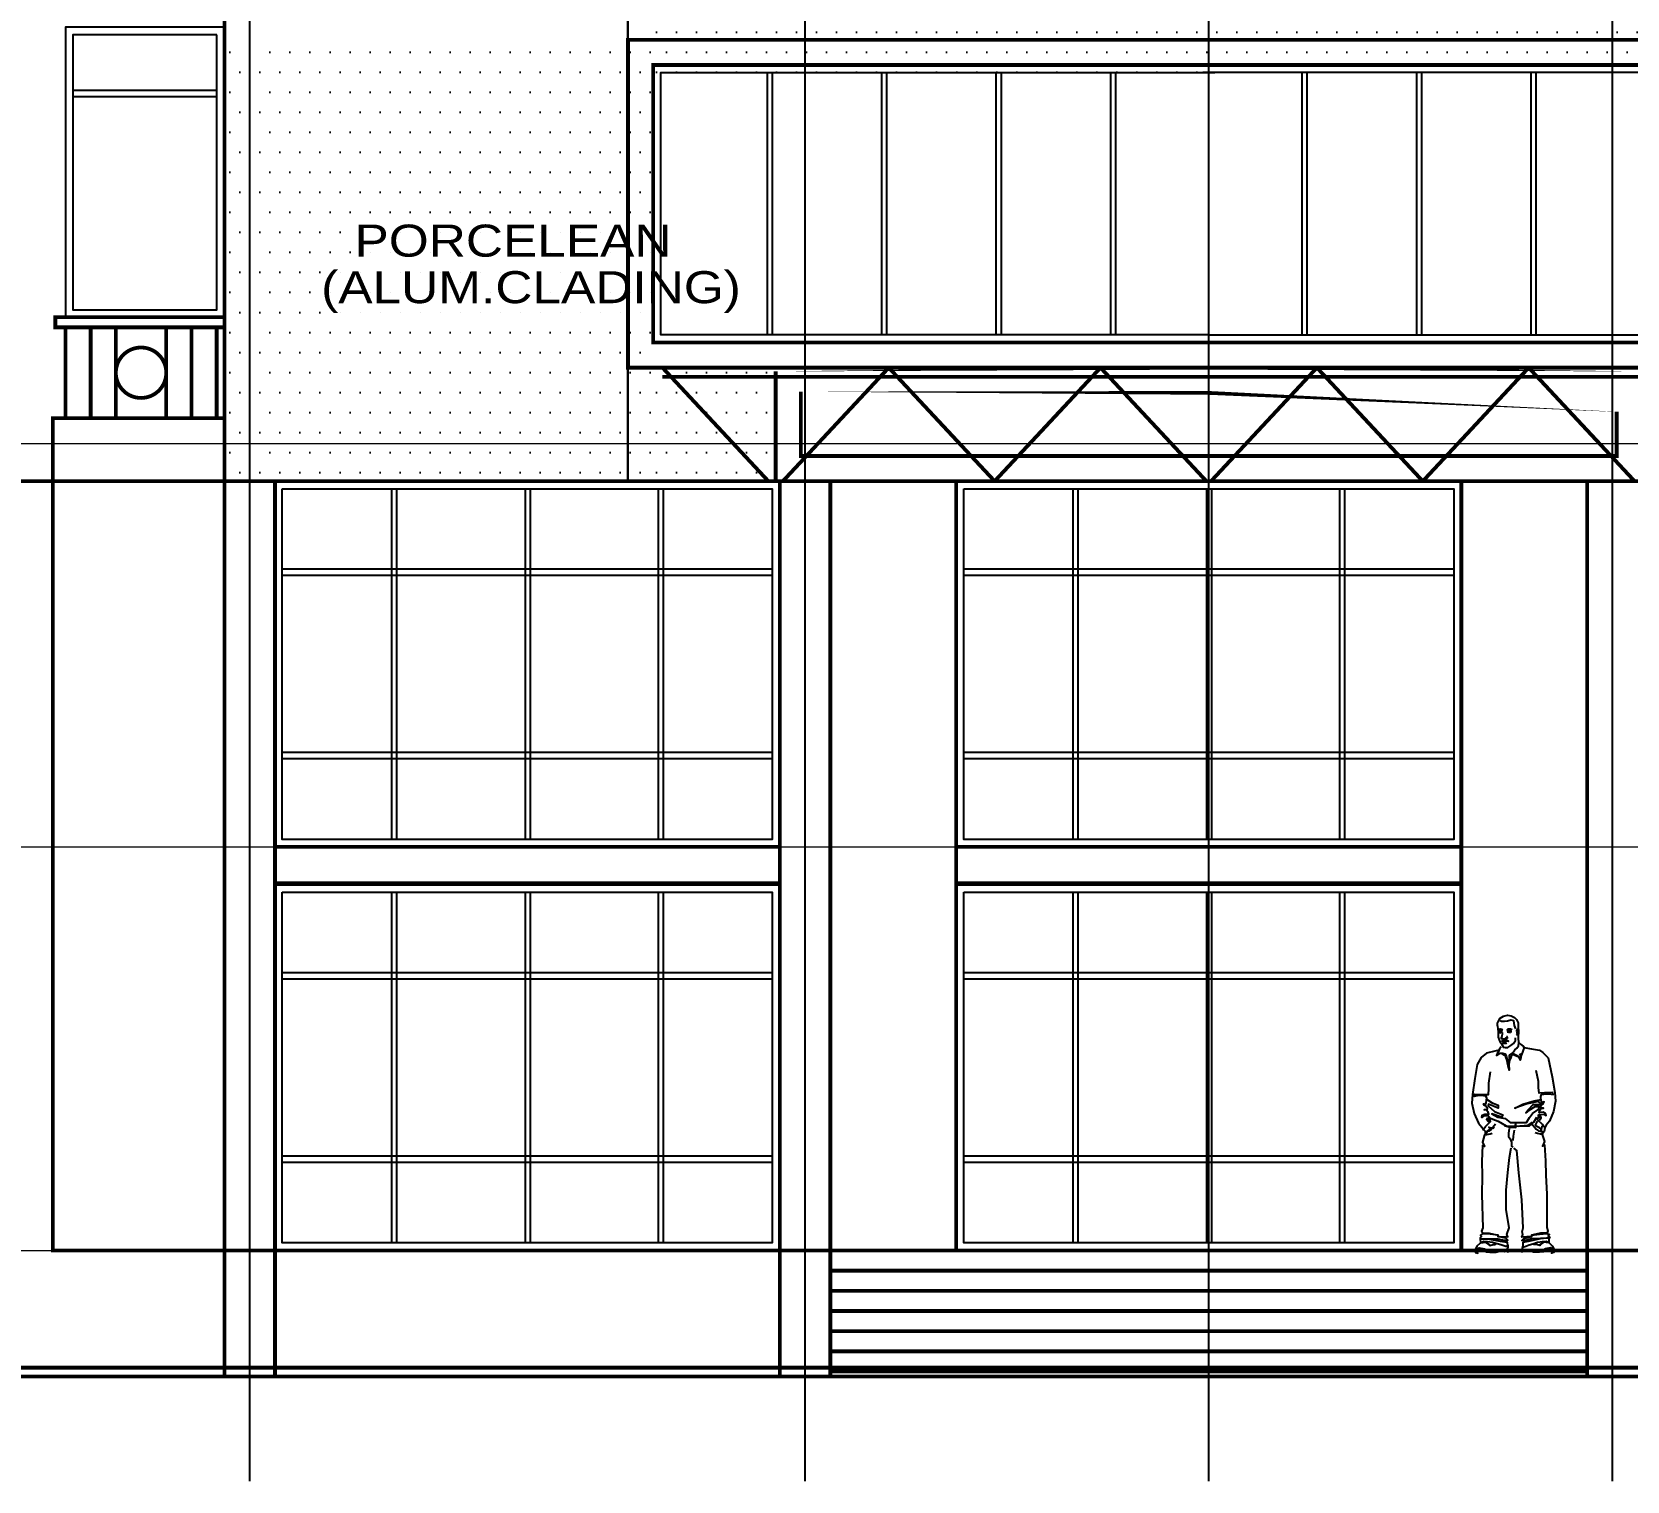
# Model space of a CAD drawing. Extents: x 250879 to 348495, y -51522 to -9360.
# Drawn here: x 288072 to 289338, y -29840 to -28691 of the extents above; entities that cross this region are included whole.
import ezdxf

# ---------------------------------------------------------------- set-up
doc = ezdxf.new("R2010")
doc.units = 0
doc.layers.get('0').update_dxf_attribs({"linetype": 'CONTINUOUS'})
doc.layers.add('A-text function', color=30, linetype='CONTINUOUS', lineweight=20)
doc.layers.add('VIS', color=8, linetype='CONTINUOUS', lineweight=18)
for name, color, linetype in [('AXIS', 1, 'CONTINUOUS'), ('COLUMN', 5, 'CONTINUOUS'), ('CURTAIN', 150, 'CONTINUOUS'), ('WALL', 7, 'CONTINUOUS')]:
    doc.layers.add(name, color=color, linetype=linetype)
doc.styles.add('ARIAL', font='BOD_CR.TTF', dxfattribs={"width": 1.199999999999999})

# ---------------------------------------------------------------- blocks, each defined once
blk = doc.blocks.new('HUM')
for points in [[(86188.95371651021, -23857.34926731135), (86188.952101052, -23855.12787197664), (86188.16563833658, -23853.4183282222), (86186.87034083219, -23851.16587639774), (86184.07386535496, -23849.70567108636), (86181.04609634388, -23848.8691796522), (86177.97667905987, -23849.29400793504), (86175.54114620395, -23850.55288743684), (86173.84682838536, -23852.32301143156), (86172.61094374467, -23854.78102803214), (86172.41977183653, -23857.65794169753), (86172.13048821656, -23861.95352299024)], [(86172.13048821656, -23861.95352299024), (86172.62400309798, -23866.29432253363), (86172.27477942157, -23871.25797295672)], [(86174.0020746382, -23860.94330131915), (86173.53645084801, -23860.28762688553), (86173.00861977004, -23859.9628587083), (86172.52275148728, -23859.92121320074), (86172.3597516209, -23860.19756169049), (86172.46420665238, -23860.91815881033), (86172.41563294224, -23861.62382095887), (86172.45310515932, -23862.27147500928), (86172.69383821983, -23863.04016149303)], [(86173.71606350804, -23861.06192582398), (86173.1676831159, -23860.58280521125), (86172.74064494473, -23860.31258487697), (86172.58186654805, -23860.46101907965), (86172.60978278988, -23861.08959179788), (86172.61250988265, -23862.07693634939)], [(86172.81161712787, -23861.11821762121), (86172.82294792628, -23862.11913825815), (86172.69383821983, -23863.04016149303), (86172.86691550593, -23864.20839950702), (86173.49417201919, -23864.44047332503), (86173.71602578528, -23864.13074064882)], [(86172.9092609285, -23861.41949007566), (86173.33631929963, -23861.68970114219), (86173.47987922272, -23862.00179740978)], [(86173.229616008, -23861.81424322427), (86173.10351251786, -23862.52723137501), (86173.0156894974, -23862.85730218666), (86173.13701184573, -23863.06620180936), (86173.20541446774, -23863.32458633393), (86173.43597298955, -23863.33219530303), (86173.48973700988, -23863.25712754375)], [(86173.72732493383, -23861.49770953785), (86173.55165934801, -23862.15784058155), (86173.4399098376, -23862.43589038701), (86173.5860231696, -23862.67121889128), (86173.60150639273, -23862.97907839422), (86173.49395880723, -23863.12920333372)], [(86186.7832612627, -23852.97004905939), (86185.85232495278, -23853.43176114553), (86183.23965656736, -23853.62693702761), (86180.92931221733, -23853.19894520241), (86178.34447376487, -23852.55084937477), (86176.21504424438, -23853.04336336491), (86175.86171859191, -23855.21252820878), (86175.65836563623, -23857.10524246939), (86174.5217570187, -23859.52994724654)], [(86188.95371651021, -23857.34926731135), (86188.75066032713, -23859.99855074103), (86188.28977915332, -23862.06997958676), (86188.29848032643, -23863.91046257583), (86188.36728661269, -23866.24111346725), (86186.70228122298, -23870.33358125633), (86185.8403440047, -23871.59259560127), (86185.00252265418, -23872.7622616511), (86184.46707017736, -23874.04342557026), (86182.85402454528, -23874.35399666071), (86180.66837432267, -23874.35463412518), (86178.23958876019, -23872.89200625388), (86176.25705251317, -23871.15304944278), (86174.58241628825, -23868.91493052231), (86174.58400333305, -23866.65937179428)], [(86177.21748369983, -23860.45896999245), (86178.6952695225, -23859.85907783094), (86180.81463553049, -23859.93447514162), (86181.57189457594, -23860.60579933297)], [(86178.02812223269, -23862.08782849159), (86178.49845200112, -23862.42983918607), (86179.46889598157, -23862.52562564847)], [(86178.03044796361, -23861.38215430225), (86178.93219840103, -23861.0197728484), (86179.75554165465, -23860.94846491602), (86180.38610604085, -23861.00783169028), (86180.87234601557, -23861.19746478095), (86181.10035709575, -23861.42147595207)], [(86181.1059226297, -23862.09911309658), (86180.78257168141, -23862.06950119218), (86180.49204680372, -23862.10415494958), (86180.21821048627, -23862.2032173335), (86179.66934521862, -23862.25613190787), (86179.21676815637, -23862.22757093098), (86178.7315883566, -23862.16702051776), (86178.50423973601, -23862.02366777621), (86178.30772963613, -23861.70258455792), (86178.2905109883, -23861.57363459212), (86178.16208004848, -23861.67150274038), (86178.38717594683, -23861.54057303526), (86179.2576525411, -23861.32833915368), (86179.95493271753, -23861.18309517411), (86179.59651640398, -23861.25633959515), (86180.11425735909, -23861.34890063846), (86180.35765278562, -23861.4759825549), (86180.55281700422, -23861.63573866076), (86180.74813455711, -23861.81162211093), (86180.8940490601, -23861.87495896035), (86181.07228059394, -23861.9380408111), (86181.1059226297, -23862.09911309658)], [(86179.605810138, -23860.09089637342), (86178.68759474282, -23859.9153161255)], [(86178.9596059401, -23861.40679062398), (86178.88783088297, -23861.5203324786), (86178.93802893574, -23861.72967544995), (86179.14948408476, -23861.90542635983), (86179.42438049165, -23861.93543622855), (86179.77951838335, -23861.900251795), (86179.90757265578, -23861.7539800775), (86179.92134594839, -23861.4634374039), (86179.8390959511, -23861.28662531288)], [(86180.37748456669, -23860.28599454208), (86180.1187130535, -23860.03175169887)], [(86180.63445135854, -23860.32050180499), (86180.5400732183, -23859.99166228927)], [(86181.05823970822, -23860.57338933994), (86180.89038739243, -23860.22683892121), (86180.68646386634, -23859.95384219247)], [(86181.07633022178, -23860.65940472423), (86181.02283573058, -23860.84295482184)], [(86185.51337954028, -23866.21520011928), (86185.31248711747, -23864.97403509844), (86185.05703773213, -23863.75791016222), (86184.8552793495, -23862.54355715452)], [(86188.11508616424, -23859.8653967773), (86186.53523552747, -23859.72410728069), (86185.58236468438, -23859.85884191129), (86184.88063355304, -23860.45054907269)], [(86185.25108392902, -23862.12076598701), (86185.55964138474, -23862.10020232944), (86185.83542915693, -23862.1400507424), (86186.0938082126, -23862.2408281081), (86186.61512806544, -23862.30415800607), (86187.04669543754, -23862.28764402846), (86187.37720124943, -23862.18219912759), (86187.60747518433, -23862.04218860609), (86187.68321959866, -23861.90840727783), (86187.73378084696, -23861.74683496889), (86187.93596736519, -23861.79732696861), (86187.83486436018, -23861.75694173004), (86187.02898734807, -23861.43053101083), (86186.36854187078, -23861.27579347091), (86186.70805775616, -23861.35398552184), (86186.21293849451, -23861.42989568567), (86185.97820596647, -23861.54514599226), (86185.78862287193, -23861.69264304287), (86185.59851326303, -23861.85549113712), (86185.458095285, -23861.91235056291), (86185.28691464612, -23861.96820468382), (86185.25108392902, -23862.12076598701)], [(86188.19612509258, -23861.51072382224), (86187.34612918731, -23861.14442766617), (86186.56391595938, -23861.05710932449), (86185.96216201464, -23861.09875352164), (86185.49474405314, -23861.26782814723), (86185.27237173026, -23861.47572668912)], [(86185.32878246684, -23860.51029190754), (86185.37316400277, -23860.67792825785)], [(86185.3471189565, -23860.43270388715), (86185.50710674148, -23860.12224082139), (86185.69814927102, -23859.87928321835)], [(86185.73707226603, -23860.21292101565), (86185.83003927258, -23859.9168662539)], [(86185.97085261106, -23860.18740595433), (86186.21120718286, -23859.96268597579)], [(86186.92641262147, -23861.40649850337), (86187.06845628736, -23861.64403150675), (86187.01572382286, -23861.84216014013), (86186.81025291976, -23862.0045012755), (86186.54781909169, -23862.02658712051), (86186.21052652513, -23861.984708906), (86186.0920588058, -23861.84242381338), (86186.08580079541, -23861.56547645648), (86186.13372782724, -23861.46878698788)], [(86187.77119553421, -23862.28265506167), (86187.31533013366, -23862.59718207299), (86186.38912136725, -23862.66548154642)], [(86186.67495337992, -23860.02784118524), (86187.51149172965, -23859.88926731085)], [(86167.99442649086, -23874.54975416955), (86161.93075778808, -23875.4266040202), (86155.61427392808, -23876.53027074672), (86152.87175278585, -23878.30618709509), (86148.78806957255, -23882.65420403956), (86145.57911151282, -23897.62500513158), (86143.46211432718, -23910.18308580011), (86142.86248430495, -23916.88106910302), (86144.58558620188, -23925.14569824167), (86147.78708996388, -23932.76847070052), (86150.2598837225, -23936.02568224729), (86151.34416220077, -23938.24704369714), (86153.17815428639, -23935.46099990987), (86157.22330552878, -23931.83199167312), (86156.1775366778, -23928.8916203183), (86155.15341051256, -23930.03854131645), (86155.30347235233, -23931.72910702729), (86154.18063896155, -23930.22676424485), (86154.48485282209, -23929.04126285181), (86156.68318933563, -23928.43798776454), (86155.30754078778, -23927.16246185761), (86151.68217936678, -23927.44889675274), (86150.43090388067, -23928.34329057174), (86150.76080651903, -23926.67843516398), (86152.73199371182, -23925.82263289774), (86155.85170307291, -23925.98981939924), (86155.46167106299, -23924.28638239895), (86153.871739927, -23922.51865350305), (86152.43187063048, -23922.44149031818), (86154.84448973235, -23922.33041821952), (86154.89586609213, -23921.37173250527), (86153.78587709034, -23919.62971271538), (86152.61168908559, -23919.08606800194), (86151.96881957505, -23917.60944668046), (86153.38300069168, -23918.16595272254), (86154.1671560885, -23917.00617159282), (86154.61263349185, -23913.18426655149), (86153.96976398112, -23911.70764522927), (86150.1429643607, -23911.26220012799), (86148.22313118416, -23911.15931548271), (86144.82491848608, -23911.69828871412), (86145.39476895094, -23910.04630339818), (86151.63421001693, -23910.38067759861), (86155.95379556267, -23910.61216595559), (86156.43782787827, -23906.07124224685), (86156.44187456825, -23901.50458472223), (86158.11700711535, -23892.70099470674)], [(86171.94460432572, -23870.65902007095), (86171.46820459237, -23870.91364165232), (86170.79040866108, -23871.67518076882), (86168.58759673848, -23873.36749763896), (86167.82507880122, -23874.72135709219), (86168.33343072036, -23875.82136355419), (86169.01120676853, -23878.10599083246), (86170.19733473586, -23880.72908545606), (86170.70568665511, -23884.02910484207), (86171.46820459237, -23882.75986967188), (86171.97653662848, -23881.82909191824), (86173.33210860776, -23880.9829285187), (86175.53492053045, -23879.88292205669), (86176.46688247965, -23879.4598502857), (86176.12799445566, -23879.96754633974), (86175.02658849441, -23880.47523246465), (86173.41683061371, -23881.23678151011), (86171.97653662848, -23882.4214023262), (86171.29874069721, -23883.52140878839), (86170.95985267313, -23884.45218654202), (86170.62096464903, -23883.85987613388), (86170.28207662501, -23880.89831416443), (86171.21401869121, -23879.54446463997)], [(86176.46688247965, -23879.4598502857), (86177.99191835416, -23879.79830770242), (86177.22940041691, -23880.55985674788), (86178.16136236621, -23881.65986320988), (86178.58497239636, -23883.09832708843), (86179.26276832754, -23884.45218654203), (86179.94054437566, -23887.92143463621), (86179.60165635165, -23892.32146048422), (86180.19473027684, -23889.02144109822), (86180.10998838769, -23886.82142817421), (86179.34749033362, -23883.6060231423), (86179.26276832754, -23880.39061811056), (86177.65301044707, -23879.29061164856), (86176.21271646164, -23877.9367621241), (86175.02658849441, -23876.24444525414), (86173.67101651494, -23874.97520015482), (86172.32317907216, -23873.15102707458), (86171.94460432572, -23870.65902007095)], [(86185.94966328616, -23873.85312256306), (86187.22677607491, -23875.48290613764), (86188.15873802411, -23877.59830470737), (86188.83651407217, -23878.78292552365), (86189.59903200946, -23880.64447110197), (86188.58234805417, -23879.62907899424), (86187.31149808088, -23878.95215423183), (86185.53229618825, -23878.86753987774), (86184.60033423894, -23878.86753987774), (86182.73643022352, -23879.54446463997), (86181.88919028032, -23881.74447756397), (86180.87250632505, -23884.87526824162), (86180.44889629488, -23888.2599019819), (86180.02526638171, -23891.30607830526), (86180.95722833103, -23886.56758511176), (86181.296116355, -23884.62142517916), (86182.31280031029, -23881.74447756397), (86183.16004025361, -23880.05216069402), (86183.8378361848, -23880.39062803952), (86184.430890227, -23879.88293198565), (86185.27813017023, -23879.4598502857), (86185.95592610152, -23879.1213829402), (86186.80314616162, -23879.1213829402), (86187.48094209292, -23879.4598502857), (86188.32818203613, -23879.88293198565), (86189.09068009023, -23880.55985674788), (86189.42958799741, -23880.89832409338), (86189.59903200946, -23880.64447110197)], [(86185.40331593218, -23869.77145450698), (86185.35261740495, -23869.29110325242), (86185.22839070679, -23869.02107419215), (86185.02348420712, -23868.77497275733), (86184.7459621868, -23868.71262444953), (86184.34480800384, -23868.7658699832), (86184.0238595593, -23868.80846737028), (86183.62445884173, -23868.80858133833), (86183.22723199757, -23868.74228249186), (86182.81890800413, -23868.60914179712), (86182.51303740805, -23868.59904735399), (86182.15352041357, -23868.60047757806), (86181.64377614592, -23868.71662394339), (86181.15668205933, -23868.95318286867), (86180.57342780063, -23869.27964308749), (86180.27383224941, -23869.48250453158), (86180.27251737125, -23869.5223465075), (86181.23224011638, -23869.48754397969), (86181.59131881817, -23869.49939441425), (86182.02799138748, -23869.58028124396), (86182.31925819816, -23869.62978803882), (86182.8246189492, -23869.64646612238), (86183.26479815475, -23869.62109875191), (86183.61057035897, -23869.63251004096), (86184.04769881132, -23869.70012573353), (86184.56548947477, -23869.7438042797), (86185.03094861777, -23869.75916551698), (86185.37715911456, -23869.75729614738)], [(86185.68692802088, -23866.09217960874), (86185.91199899034, -23866.38424610179), (86186.00363949977, -23866.65517617791), (86186.01046832568, -23866.95678250968), (86185.9703348027, -23867.15638494449), (86185.79625695298, -23867.35156690417), (86185.57744399557, -23867.37783024279), (86185.68122832107, -23867.28079190022), (86185.68288412622, -23867.23061953113), (86185.60302097963, -23867.11077805527), (86185.21121516402, -23867.29877448403), (86184.82161739981, -23867.41986499334), (86184.06636192907, -23867.44516681635), (86183.54719787237, -23867.42803319163), (86182.76673093729, -23867.20135846523), (86182.2374453234, -23866.98296387082), (86181.80092327872, -23867.00204230207), (86181.93214537611, -23867.0900940661), (86182.31677541367, -23867.11953009277), (86182.53393256568, -23867.14343912378), (86181.94502692019, -23867.2077249929), (86181.19308337088, -23867.13267264937), (86181.08357440075, -23866.8946469869), (86181.06333097455, -23866.4921344746), (86181.18939955224, -23866.22838930622), (86181.35004361153, -23865.93230997011), (86181.72731207793, -23865.67685498382)], [(86184.93245269997, -23870.72657515624), (86184.81947939348, -23870.92229150536), (86184.39129180746, -23870.98793999727), (86183.9528481823, -23870.96017521186), (86183.59466395093, -23870.92176405027), (86183.35483389525, -23870.92714422257), (86182.98027482255, -23870.98126745683), (86182.48820268417, -23870.96502792871), (86181.85160196204, -23870.89082918598), (86181.41712115108, -23870.74353013201)], [(86187.68468928862, -23876.52229294769), (86190.98679694148, -23877.32256364622), (86197.67658807429, -23879.00694976603), (86201.92808232339, -23882.38535560837), (86205.07920980504, -23887.79463704201), (86206.90725392076, -23898.9215729424), (86208.76463104782, -23911.65651546713), (86209.22033328067, -23918.43696352268), (86207.29425669037, -23926.74814826174), (86203.88892699407, -23934.37772941767), (86201.31765288876, -23937.61309104908), (86200.17241776164, -23939.83304532655), (86198.38196287325, -23936.97718849149), (86194.37645309487, -23933.22012607902), (86195.4988953346, -23930.2728890562), (86196.50787226223, -23931.45458124133), (86196.31837698021, -23933.15920618994), (86197.48645054993, -23931.6665445264), (86197.20566965357, -23930.46200817995), (86194.99819791577, -23929.80324946663), (86196.41660889478, -23928.54540795203), (86200.07291249772, -23928.91604205639), (86201.31703899177, -23929.84769522906), (86201.02104729817, -23928.15828914415), (86199.04872512702, -23927.24949141817), (86195.89311858868, -23927.34848561674), (86196.32534552708, -23925.63623466218), (86197.97127807303, -23923.88591997448), (86199.42771533683, -23923.84023023484), (86196.99272203202, -23923.67394469517), (86196.96230114548, -23922.70422778917), (86198.12276931647, -23920.96913125594), (86199.32124152606, -23920.44619849245), (86200.00382847416, -23918.96876697817), (86198.56260165348, -23919.49931517053), (86197.79635673635, -23918.31000826502), (86197.43194047193, -23914.43873278974), (86198.11452742011, -23912.96130127508), (86201.99074719145, -23912.5970273372), (86203.93267107705, -23912.53610744813), (86207.35382546751, -23913.15679185124), (86206.81512471843, -23911.47501106358), (86200.50388904124, -23911.67300017047), (86196.13459985028, -23911.81006867961), (86195.74734514303, -23907.21150059131), (86195.84559930414, -23902.59769035807), (86194.35049925718, -23893.66583321122)], [(86197.53106825963, -23915.49178944721), (86193.0432720204, -23918.24998331055), (86188.2924196259, -23920.07491540141), (86188.2924196259, -23922.62982803137), (86195.96688338183, -23919.34494770018), (86196.33233158852, -23920.80489594033), (86191.21603098736, -23925.18472782309), (86184.63791185129, -23927.73962761482), (86185.73425647116, -23929.56455970586), (86193.40872022709, -23927.00965991377), (86188.65786783257, -23929.56455970586), (86182.8106708183, -23930.65952409549), (86178.79071483701, -23933.94440442631), (86171.11625108105, -23933.94440442631), (86165.99992477137, -23933.94440442631), (86163.44176161653, -23929.92955639444), (86161.24907237687, -23926.64467606342), (86157.59456460223, -23924.45476012205), (86156.13277177588, -23923.35979573241), (86155.76729786057, -23921.53486364137), (86159.42180563521, -23921.53486364137), (86164.17268373838, -23924.45476012205), (86166.36537297798, -23926.27969221272), (86164.538131945, -23923.72477958276), (86160.51817596376, -23919.7099315507), (86156.86366818898, -23919.7099315507), (86155.40184965401, -23919.7099315507), (86154.30550503428, -23918.97996384947), (86156.49821998237, -23917.15503175898), (86165.26902835818, -23918.97996384947), (86175.13620706237, -23922.62982803137), (86168.9235361328, -23919.34494770017), (86159.78725384187, -23916.79004790809), (86154.32618536647, -23915.64180429856)], [(86151.42387784086, -23938.00451595258), (86151.97219458154, -23941.01642607971), (86152.38343773103, -23941.70094552197), (86154.30255751142, -23940.33189546395), (86153.48007121243, -23936.90927590638), (86154.57670469383, -23938.82594598732), (86155.67333817521, -23938.14142654506), (86158.14075232043, -23936.90927590638), (86158.68906906112, -23936.08784587164), (86157.18121480609, -23932.93903632572)], [(86161.7464090808, -23934.88041541119), (86158.26338223183, -23939.07872508686), (86156.34171773121, -23940.39819072173), (86154.17982528484, -23940.99794782838), (86153.33910700743, -23940.99794782838), (86153.33910700743, -23943.15707341253), (86154.78035538286, -23943.15707341253), (86157.30254998156, -23942.67726772711), (86158.9840064196, -23942.07751062046)], [(86195.96688338183, -23929.92955639444), (86188.2924196259, -23932.84944003668), (86182.07974869643, -23936.49930421822), (86172.57804390752, -23936.8642880691), (86163.44176161653, -23936.49930421822), (86160.15272775707, -23933.57942057579), (86157.59456460223, -23929.56455970585)], [(86171.07340521393, -23936.47776205149), (86164.61753268291, -23935.99114511931), (86161.08507637915, -23933.55806045735)], [(86183.25430616082, -23936.35610285406), (86179.2346138192, -23937.57264518487), (86174.48405747906, -23937.81595365113), (86173.99682144128, -23936.84271978642), (86174.60586151779, -23935.99114511931), (86174.24044940178, -23934.77460278815)], [(86179.60002593523, -23938.6675382472), (86180.08726197308, -23942.43881450845), (86180.08726197308, -23945.1152076365), (86178.74737778134, -23946.94001616832), (86177.77290570553, -23949.49475009877), (86177.89470974424, -23952.53610096157), (86176.67662959108, -23953.50933482647)], [(86190.38497227088, -23935.1211324262), (86193.86799911986, -23939.31944210186), (86195.78966362054, -23940.63890773674), (86197.95155606684, -23941.23866484339), (86198.79227434436, -23941.23866484339), (86198.79227434436, -23943.39779042754), (86197.35102596883, -23943.39779042754), (86194.82883137019, -23942.91798474229), (86193.14737493219, -23942.31822763565)], [(86199.67251333651, -23939.83639885979), (86197.45609840918, -23942.04999750388), (86196.48641122563, -23940.38979852072), (86194.40851657832, -23938.86794380729), (86195.79378721378, -23937.62280021571), (86193.99295573836, -23938.17619987682), (86192.33064454298, -23938.45289970747), (86191.63802053122, -23937.06940055478)], [(86154.02016377152, -23942.07384684474), (86153.38964666131, -23943.43494297014), (86151.72386418747, -23949.09234376088), (86153.13289070732, -23952.5850471217), (86151.51054587182, -23951.7298212943), (86150.74219513012, -23964.21727962521), (86150.5315940392, -23975.78450373754), (86149.80939736009, -23990.68909192598), (86149.77001626907, -24017.12446458156), (86148.85404811888, -24019.66754860374), (86149.59202582008, -24021.31266911225), (86154.91459729488, -24021.53886792336), (86161.95657529493, -24023.12913908814), (86155.52552058983, -24022.37170544382), (86149.41020494657, -24021.78906856157), (86147.75624121635, -24022.68703131509), (86148.6692121463, -24024.01683174327), (86147.6604004682, -24024.942212189), (86147.47856171592, -24025.41861087835), (86155.03863660245, -24026.22403460269), (86163.20280713878, -24028.02337521576), (86168.74462743584, -24028.94875043572), (86168.93632942022, -24031.91323691232), (86167.66762785187, -24032.42900537285), (86163.72930868552, -24030.96407757099), (86160.850235078, -24030.11384245679), (86157.11996912572, -24028.87408028278), (86153.2564387308, -24028.20622780897), (86150.3104700519, -24027.97674641976), (86147.93135076968, -24028.99212430281), (86147.79430077801, -24025.59340764116), (86161.61318656555, -24026.23314025883), (86166.5818200116, -24027.37219455872), (86169.5495194513, -24027.49831594325), (86167.9510405816, -24025.76016169811), (86161.69978498388, -24024.19543604124), (86169.47426195108, -24024.89699845015), (86168.81893103998, -24022.82776369635), (86169.46984013425, -24020.62846035102), (86168.67627115858, -24017.43987237265), (86169.48561818922, -23995.29290970628), (86171.93814230946, -23973.86074513439), (86173.47095248675, -23956.10267244252), (86175.92345672379, -23954.26562153794)], [(86175.58033359352, -23939.884080578), (86176.43300163059, -23944.7502399728), (86176.67662959108, -23948.27820776796)], [(86199.21833677478, -23943.72863203286), (86199.21833677478, -23943.72863203286), (86200.71590498487, -23949.43286768819), (86199.20409655137, -23952.88232674181), (86200.85104877649, -23952.07550436377), (86201.24937862897, -23964.58023593865), (86201.11744630845, -23976.14862477828), (86201.39808457067, -23991.06806040023), (86200.65484419923, -24017.49301209481), (86201.49512431513, -24020.06209818179), (86200.70876721597, -24021.68465021119), (86195.3818321756, -24021.75317817061), (86188.29586165062, -24023.13427854684), (86194.74652097076, -24022.56756461472), (86200.87640486084, -24022.16622355469), (86202.5030599692, -24023.11275738235), (86201.55112121424, -24024.4149469631), (86202.53209535999, -24025.3697871051), (86202.69975089836, -24025.85136021832), (86195.11914553546, -24026.43261919408), (86186.90528495693, -24027.98947550879), (86181.33849847168, -24028.750382686), (86181.05911857242, -24031.70789457805), (86182.3119950271, -24032.26099616319), (86186.29195635562, -24030.91330215344), (86189.19493877224, -24030.14867304306), (86192.96027217711, -24029.01988667169), (86196.8418805521, -24028.46670454698), (86199.79335165785, -24028.32453747147), (86202.14136846893, -24029.40990278263), (86202.37897546799, -24026.01673309061), (86188.54720767753, -24026.24708503942), (86183.54703096361, -24027.23854651073), (86180.57689853616, -24027.27675555822), (86182.22613385072, -24025.58668521821), (86188.5209722925, -24024.20771026542), (86180.72913357824, -24024.67880619703), (86181.4454357733, -24022.62987910332), (86179.60221307926, -24017.337431199), (86182.0547173163, -24002.9472619976), (86182.0547173163, -23987.6385673441), (86180.8284651977, -23973.55457660293), (86179.29565502041, -23961.61379536885), (86178.0694029019, -23953.95945300666)], [(86148.3034885207, -24029.06267305722), (86147.52486299872, -24029.80920176038), (86145.2084985353, -24032.04286383303), (86143.93301579326, -24034.77049024756), (86144.12389381664, -24036.86764937034), (86146.03283311577, -24037.43959553982), (86145.07836346613, -24035.91439251564), (86145.46013939612, -24034.19854407808), (86146.98728288218, -24033.24529715233), (86151.18693741027, -24034.00789866433), (86151.75961124683, -24035.34244634617), (86152.52318298977, -24036.48634861425), (86155.57745007877, -24036.67699402782), (86160.34977844323, -24036.67699402782), (86164.16761727519, -24035.72374710226), (86167.03100634072, -24036.10504785816), (86169.13082366322, -24035.34244634617), (86169.15830214543, -24033.47245124702), (86168.93632942022, -24031.91323691232), (86169.51261947629, -24035.72374710226), (86169.70351738286, -24037.05829478373)], [(86148.32354834482, -24029.24164417842), (86152.14138717679, -24028.86034342233), (86155.00477624223, -24030.57619186007), (86155.38657205529, -24031.52943878564), (86158.05906321426, -24030.7668472026), (86159.7771046068, -24030.57619186007), (86160.54065646674, -24030.0042456906)], [(86202.16568326027, -24029.06267305722), (86202.94430878227, -24029.80920176039), (86205.26067324568, -24032.04286383303), (86206.53615598781, -24034.77049024756), (86206.34527796433, -24036.86764937035), (86204.43633866521, -24037.43959553982), (86205.39080831481, -24035.91439251564), (86205.00903238486, -24034.19854407808), (86203.48188889888, -24033.24529715234), (86199.28223437068, -24034.00789866434), (86198.70956053423, -24035.34244634617), (86197.94598879121, -24036.48634861426), (86194.89172170228, -24036.67699402782), (86190.11939333772, -24036.67699402782), (86186.30155450577, -24035.72374710226), (86183.43816544033, -24036.10504785817), (86181.33834811785, -24035.34244634617), (86180.76565439819, -24032.67334105391), (86180.57477637472, -24031.14814795869), (86180.95655230468, -24035.72374710226), (86180.76565439819, -24037.05829478373)], [(86202.14562343621, -24029.24164417842), (86198.32778460428, -24028.86034342234), (86195.46439553871, -24030.57619186008), (86195.08259972568, -24031.52943878564), (86192.41010856674, -24030.7668472026), (86190.69206717418, -24030.57619186008), (86189.92851531424, -24030.0042456906)]]:
    blk.add_lwpolyline(points)
for centre, radius in [((86179.29028222075, -23861.61047791635), 0.0823686074139366), ((86186.43111417728, -23861.74756400366), 0.0784462927751777)]:
    blk.add_circle(centre, radius)

msp = doc.modelspace()

# ---------------------------------------------------------------- hatches: boundary and pattern name
at = {"layer": 'WALL', "linetype": 'Continuous'}
h = msp.add_hatch(dxfattribs=at)
h.set_pattern_fill('DOTS', color=30, scale=10, style=0)
h.set_pattern_definition([(0, (0, 16917.98669737589), (7.9375, 15.875), [0, -15.875])])
h.paths.add_polyline_path([(289446.5108587936, -28637.00774320812), (289326.0339806413, -28637.00774320811), (289326.0339806412, -28697.0077432081), (289446.5108587936, -28697.0077432081)])
h.paths.add_polyline_path([(289326.0339806412, -28637.0077432081), (289005.8745190019, -28637.00774320807), (289005.8745190019, -28697.00774320809), (289326.0339806413, -28697.00774320809)])
h.paths.add_polyline_path([(289005.8745190019, -28637.00774320806), (288685.7150573627, -28637.00774320804), (288685.7150573627, -28697.0077432081), (289005.8745190019, -28697.0077432081)])
h.paths.add_polyline_path([(288685.7150573626, -28637.00774320802), (288565.2381792107, -28637.007743208), (288565.2381792107, -28697.00774320809), (288685.7150573627, -28697.0077432081)])
h.paths.add_polyline_path([(288685.7150573626, -28697.0077432081), (288565.2381792107, -28697.00774320811), (288565.2381792107, -28737.00774320559), (288685.7150573627, -28737.00774320559)])
h.paths.add_polyline_path([(289005.8745190019, -28697.0077432081), (288685.7150573627, -28697.00774320811), (288685.7150573627, -28737.00774320559), (289005.8745190019, -28737.0077432056)])
h.paths.add_polyline_path([(289326.0339806412, -28697.00774320809), (289005.8745190019, -28697.0077432081), (289005.874519002, -28737.00774320559), (289326.0339806413, -28737.0077432056)])
h.paths.add_polyline_path([(289446.5108587936, -28697.0077432081), (289326.0339806412, -28697.0077432081), (289326.0339806413, -28737.00774320559), (289446.5108587937, -28737.00774320559)])
h.paths.add_polyline_path([(289446.5108587936, -28957.0077432055), (289349.4029172709, -28957.00774320497), (289349.4029172707, -29017.00774320811), (289446.5108587936, -29017.00774320811)])
h.paths.add_polyline_path([(289446.5108587936, -29017.00774320811), (289349.4029172707, -29017.00774320812), (289349.4029172707, -29047.00774320837), (289446.5108587936, -29047.00774320836)])
h.paths.add_polyline_path([(288662.346120733, -28957.00774320495), (288565.2381792107, -28957.00774320548), (288565.2381792107, -29017.00774320812), (288662.3461207332, -29017.00774320812)])
h.paths.add_polyline_path([(288662.3461207332, -29017.00774320811), (288565.2381792107, -29017.00774320812), (288565.2381792107, -29047.00774320857), (288662.3461207332, -29047.00774320852)])
h = msp.add_hatch(dxfattribs=at)
h.set_pattern_fill('DOTS', color=30, scale=10, style=0)
h.set_pattern_definition([(180, (578011.7490380039, 16917.98669737589), (-7.9375, 15.875), [0, -15.875])])
h.paths.add_polyline_path([(288245.2381792101, -28697.00774320809), (288565.2381792103, -28697.00774320809), (288565.2381792102, -28937.00774320809), (288565.2381792102, -29017.00774320811), (288245.2381792102, -29017.00774320811)])
h.paths.add_polyline_path([(288225.2381792107, -28697.00774320809), (288245.2381792102, -28697.00774320809), (288245.2381792102, -29017.00774320811), (288225.2381792108, -29017.00774320812), (288225.2381792107, -28997.00774320729)])
h.paths.add_polyline_path([(288225.2381792107, -29017.00774320811), (288245.2381792102, -29017.00774320811), (288245.2381792102, -29047.00774320811), (288225.2381792109, -29047.00774320811)])
h.paths.add_polyline_path([(288245.2381792101, -29017.00774320811), (288565.2381792102, -29017.00774320811), (288565.2381792103, -29047.00774320836), (288265.0735929441, -29047.00774320836), (288245.2381792102, -29047.00774320823)])

# ---------------------------------------------------------------- linework, layer by layer
at = {"layer": 'AXIS'}
for p, q in [((288245.2381792102, -29839.8813607257), (288245.2381792102, -25754.22949686334)), ((288685.7150573627, -29839.8813607257), (288685.7150573627, -25754.22949686334)), ((289005.8745190019, -29839.8813607257), (289005.874519002, -25754.22949686334)), ((289326.0339806413, -29839.8813607257), (289326.0339806413, -25754.22949686334))]:
    msp.add_line(p, q, dxfattribs=at)
at = {"layer": 'CURTAIN', "linetype": 'Continuous'}
for p, q in [((288655.514727849, -28723.00774320559), (288655.514727849, -28931.0077432056)), ((288659.514727849, -28723.00774320559), (288659.514727849, -28931.0077432056)), ((288746.3204723427, -28723.00774320559), (288746.3204723427, -28931.0077432056)), ((288750.3204723427, -28723.00774320559), (288750.3204723427, -28931.0077432056)), ((288837.1262168364, -28723.00774320559), (288837.1262168364, -28931.0077432056)), ((288841.1262168364, -28723.00774320559), (288841.1262168364, -28931.0077432056)), ((288927.9319613301, -28723.00774320559), (288927.9319613301, -28931.0077432056)), ((288931.9319613301, -28723.00774320559), (288931.9319613301, -28931.0077432056)), ((289079.8170766738, -28723.00774320559), (289079.8170766738, -28931.0077432056)), ((289083.8170766738, -28723.00774320559), (289083.8170766738, -28931.0077432056)), ((289170.6228211675, -28723.00774320559), (289170.6228211675, -28931.0077432056)), ((289174.6228211675, -28723.00774320559), (289174.6228211675, -28931.0077432056)), ((289261.4285656611, -28723.00774320559), (289261.4285656611, -28931.0077432056)), ((289265.4285656611, -28723.00774320559), (289265.4285656611, -28931.0077432056)), ((288105.0102383561, -28736.85035088949), (288219.2381792108, -28736.85035088946)), ((288105.0102383561, -28741.85035088949), (288219.2381792108, -28741.85035088946)), ((288357.5991020207, -29053.00774320865), (288357.5991020207, -29331.00774320841)), ((288361.5991020207, -29053.00774320865), (288361.5991020207, -29331.00774320841)), ((288463.5754141656, -29053.00774320861), (288463.5754141657, -29331.00774320836)), ((288467.5754141656, -29053.00774320861), (288467.5754141657, -29331.00774320836)), ((288569.1895482859, -29053.00774320856), (288569.189548286, -29331.00774320831)), ((288573.1895482859, -29053.00774320856), (288573.189548286, -29331.00774320831)), ((288898.0792958695, -29053.00774320866), (288898.0792958695, -29331.00774320841)), ((288902.0792958695, -29053.00774320866), (288902.0792958695, -29331.00774320841)), ((289004.0556080143, -29053.00774320862), (289004.0556080145, -29331.00774320837)), ((289008.0556080143, -29053.00774320862), (289008.0556080145, -29331.00774320837)), ((289109.6697421346, -29053.00774320857), (289109.6697421347, -29331.00774320832)), ((289113.6697421346, -29053.00774320857), (289113.6697421347, -29331.00774320832)), ((288659.7150573625, -29116.84553963154), (288271.073592944, -29116.84553963171)), ((288659.7150573625, -29121.84553963154), (288271.073592944, -29121.84553963171)), ((289200.1952512112, -29116.84553963155), (288811.5537867927, -29116.84553963172)), ((289200.1952512112, -29121.84553963155), (288811.5537867927, -29121.84553963172)), ((288659.7150573626, -29262.16994678526), (288271.0735929441, -29262.16994678543)), ((289200.1952512113, -29262.16994678527), (288811.5537867928, -29262.16994678544)), ((288659.7150573626, -29267.16994678526), (288271.0735929441, -29267.16994678543)), ((289200.1952512113, -29267.16994678527), (288811.5537867928, -29267.16994678544)), ((288357.5991020208, -29373.00774320865), (288357.599102021, -29651.0077432084)), ((288361.5991020208, -29373.00774320865), (288361.599102021, -29651.0077432084)), ((288463.5754141657, -29373.00774320861), (288463.5754141659, -29651.00774320836)), ((288467.5754141657, -29373.00774320861), (288467.5754141659, -29651.00774320836)), ((288569.189548286, -29373.00774320856), (288569.1895482861, -29651.00774320831)), ((288573.189548286, -29373.00774320856), (288573.1895482861, -29651.00774320831)), ((288898.0792958696, -29373.00774320866), (288898.0792958697, -29651.00774320841)), ((288902.0792958696, -29373.00774320866), (288902.0792958697, -29651.00774320841)), ((289004.0556080145, -29373.00774320862), (289004.0556080146, -29651.00774320836)), ((289008.0556080145, -29373.00774320862), (289008.0556080146, -29651.00774320836)), ((289109.6697421348, -29373.00774320857), (289109.6697421349, -29651.00774320831)), ((289113.6697421348, -29373.00774320857), (289113.6697421349, -29651.00774320831)), ((288659.7150573627, -29436.84553963153), (288271.0735929442, -29436.84553963171)), ((288659.7150573627, -29441.84553963153), (288271.0735929442, -29441.84553963171)), ((289200.1952512114, -29436.84553963154), (288811.5537867929, -29436.84553963171)), ((289200.1952512114, -29441.84553963154), (288811.5537867929, -29441.84553963171)), ((288659.7150573627, -29582.16994678525), (288271.0735929442, -29582.16994678543)), ((289200.1952512115, -29582.16994678526), (288811.553786793, -29582.16994678543)), ((288659.7150573627, -29587.16994678525), (288271.0735929442, -29587.16994678543)), ((289200.1952512115, -29587.16994678526), (288811.553786793, -29587.16994678543))]:
    msp.add_line(p, q, dxfattribs=at)
for points in [[(288219.2381792108, -28693.00774320769), (288105.0102383561, -28693.00774320772), (288105.0102383562, -28911.00774320718), (288219.2381792108, -28911.00774320715)], [(288271.073592944, -29053.0077432087), (288659.7150573625, -29053.00774320852), (288659.7150573626, -29331.00774320828), (288271.0735929441, -29331.00774320845)], [(288811.5537867927, -29053.00774320871), (289200.1952512112, -29053.00774320853), (289200.1952512113, -29331.00774320828), (288811.5537867928, -29331.00774320846)], [(288271.0735929441, -29373.0077432087), (288659.7150573626, -29373.00774320852), (288659.7150573627, -29651.00774320827), (288271.0735929442, -29651.00774320844)], [(288811.5537867929, -29373.00774320871), (289200.1952512113, -29373.00774320853), (289200.1952512115, -29651.00774320828), (288811.553786793, -29651.00774320845)]]:
    msp.add_lwpolyline(points, close=True, dxfattribs=at)
for points in [[(289005.8745190019, -28931.0077432056), (288571.2381792101, -28931.0077432056), (288571.2381792101, -28723.00774320559), (289010.6191079159, -28723.00774320559)], [(289005.8745190019, -28931.0077432056), (289440.5108587937, -28931.0077432056), (289440.5108587937, -28723.00774320559), (289001.1299300879, -28723.00774320559)]]:
    msp.add_lwpolyline(points, dxfattribs=at)
at = {"layer": 'CURTAIN', "linetype": 'Continuous', "const_width": 3}
for points in [[(288665.7150573626, -29337.00774320826), (288265.0735929441, -29337.00774320844)], [(289206.1952512114, -29337.00774320827), (288805.5537867929, -29337.00774320845)], [(288665.7150573627, -29365.77675554484), (288265.0735929442, -29365.77675554502)], [(289206.1952512114, -29365.77675554484), (288805.5537867929, -29365.77675554503)]]:
    msp.add_lwpolyline(points, dxfattribs=at)
at = {"layer": 'VIS', "ltscale": 0.0001}
for p, q in [((287749.6576595086, -29017.00774320811), (290173.7688833188, -29017.00774320811)), ((287749.6576595086, -29337.00774320811), (290173.7688833188, -29337.00774320811)), ((287749.6576595086, -29657.00774320811), (290173.7688833188, -29657.00774320811))]:
    msp.add_line(p, q, dxfattribs=at)
at = {"layer": 'WALL', "color": 30, "linetype": 'Continuous'}
msp.add_line((288545.2381792103, -25997.00774320844), (288545.2381792103, -29047.00774320836), dxfattribs=at)
at = {"layer": 'WALL', "linetype": 'Continuous', "const_width": 3}
for points in [[(288230.402765476, -25997.00774320744), (287995.2381792094, -25997.00774320749), (287995.2381792099, -29047.0077432075), (288230.4027654766, -29047.00774320745)], [(289005.8745190024, -25997.00774320844), (288225.2381792106, -25997.00774320832), (288225.2381792102, -29047.00774320799), (289005.874519002, -29047.00774320811)], [(289005.874519002, -25997.00774320844), (289786.5108587937, -25997.00774320844), (289786.5108587937, -29047.00774320811), (289005.8745190019, -29047.00774320811)], [(289005.8745190019, -28957.00774320309), (288545.2381792101, -28957.0077432056), (288545.2381792101, -28697.00774320559), (289010.6191079159, -28697.00774320559)], [(289005.8745190019, -28957.00774320309), (289466.5108587937, -28957.0077432056), (289466.5108587937, -28697.00774320559), (289001.1299300879, -28697.00774320559)], [(289010.6191079159, -28717.00774320559), (288565.2381792101, -28717.00774320559)], [(289005.8745190019, -28937.00774320309), (288565.2381792101, -28937.0077432056), (288565.2381792101, -28717.00774320559), (289010.6191079159, -28717.00774320559)], [(289001.1299300879, -28717.00774320559), (289446.5108587937, -28717.00774320559)], [(289005.8745190019, -28937.00774320309), (289446.5108587937, -28937.0077432056), (289446.5108587937, -28717.00774320559), (289001.1299300879, -28717.00774320559)], [(288099.0102383562, -28917.00774320718), (288225.2381792108, -28917.00774320715)], [(288099.0102383562, -28925.00774320718), (288099.0102383562, -28997.00774320719)], [(288099.0102383562, -28997.00774320718), (288099.0102383562, -28925.00774320718)], [(288099.0102383562, -28925.00774320718), (288099.0102383562, -28997.00774320718)], [(288099.0102383562, -28925.00774320718), (288099.0102383562, -28997.00774320718)], [(288099.0102383562, -28925.00774320718), (288225.2381792108, -28925.00774320715)], [(288656.6045804054, -29047.00774320811), (288572.6125936664, -28957.00774320821)], [(288572.6125936664, -28957.00774320821), (289439.1364443375, -28957.00774320845)], [(288668.0876610612, -29047.00774320806), (288752.0796477995, -28957.0077432075)], [(288836.0716345378, -29047.00774320806), (288752.0796477995, -28957.0077432075)], [(288836.0716345378, -29047.00774320806), (288920.0636212761, -28957.0077432075)], [(289004.0556080143, -29047.00774320806), (288920.0636212761, -28957.0077432075)], [(289007.6934299895, -29047.00774320806), (289091.6854167278, -28957.0077432075)], [(289175.6774034661, -29047.00774320806), (289091.6854167278, -28957.0077432075)], [(289175.6774034661, -29047.00774320806), (289259.6693902044, -28957.0077432075)], [(289343.6613769426, -29047.00774320806), (289259.6693902044, -28957.0077432075)], [(288572.6125936664, -28964.32338362328), (289439.1364443375, -28964.32338362352)], [(288099.0102383551, -29047.00774320737), (288089.0102383551, -29047.00774320737), (288089.0102383551, -28997.00774320718), (288225.2381792108, -28997.00774320729)], [(288225.2381792108, -29047.00774320742), (288089.0102383551, -29047.00774320745)], [(288089.010238355, -29047.00774320748), (288089.010238355, -29657.00774320811), (288225.2381792102, -29657.00774320811)], [(288225.2381792102, -29047.00774320736), (288225.2381792102, -29757.00774320811)], [(288265.073592944, -29047.0077432087), (288265.0735929441, -29337.00774320845)], [(288265.2381792102, -29047.00774320736), (288265.2381792102, -29757.00774320811)], [(288665.7150573627, -29047.00774320737), (288665.7150573627, -29757.00774320812)], [(288665.7150573625, -29047.00774320846), (288665.7150573626, -29337.00774320827)], [(288705.7150573626, -29047.00774320737), (288705.7150573626, -29757.00774320812)], [(288805.5537867927, -29047.00774320871), (288805.5537867928, -29337.00774320846)], [(288805.5537867927, -29047.00774320808), (288805.553786793, -29657.00774320844)], [(289206.1952512112, -29047.00774320847), (289206.1952512113, -29337.00774320828)], [(289206.1952512112, -29047.00774320852), (289206.1952512115, -29657.00774320826)], [(289306.0339806413, -29047.00774320737), (289306.0339806413, -29757.00774320812)], [(288265.0735929441, -29367.0077432087), (288265.0735929442, -29657.00774320844)], [(288665.7150573626, -29367.00774320846), (288665.7150573627, -29657.00774320826)], [(288805.5537867929, -29367.00774320871), (288805.553786793, -29657.00774320845)], [(289206.1952512113, -29367.00774320847), (289206.1952512115, -29657.00774320827)], [(289786.5108587937, -29657.00774320811), (288225.2381792102, -29657.00774320811)], [(288665.7150573628, -29657.00774320825), (288265.0735929443, -29657.00774320844)], [(289306.0339806413, -29657.00774320844), (288705.7150573626, -29657.00774320844)], [(289206.1952512115, -29657.00774320826), (288805.553786793, -29657.00774320844)], [(289306.0339806413, -29673.00774320844), (288705.7150573626, -29673.00774320844)], [(289306.0339806413, -29689.00774320844), (288705.7150573626, -29689.00774320844)], [(289306.0339806413, -29705.00774320844), (288705.7150573626, -29705.00774320844)], [(289306.0339806413, -29721.00774320844), (288705.7150573626, -29721.00774320844)], [(289306.0339806413, -29721.00774320844), (288705.7150573626, -29721.00774320844)], [(289306.0339806413, -29737.00774320844), (288705.7150573626, -29737.00774320844)], [(291024.0553288491, -29749.9290686204), (286801.0220334666, -29749.9290686204)], [(291024.0553288491, -29757.00774320811), (286801.0220334666, -29757.00774320811)], [(289306.0339806413, -29753.00774320844), (288705.7150573626, -29753.00774320844)]]:
    msp.add_lwpolyline(points, dxfattribs=at)
at = {"layer": 'WALL', "linetype": 'Continuous'}
for points in [[(288225.2381792106, -25997.00774320832), (289786.510858793, -25997.00774320832), (289786.510858793, -29047.00774320811), (288225.2381792106, -29047.00774320811)], [(288225.2381792108, -28687.00774320769), (288099.0102383561, -28687.00774320772), (288099.0102383562, -28917.00774320718), (288225.2381792108, -28917.00774320715)], [(289466.5108587937, -28697.00774320559), (288545.2381792101, -28697.00774320559), (288545.2381792101, -28957.0077432056), (289466.5108587937, -28957.0077432056)], [(288565.2381792101, -28937.0077432056), (289446.5108587936, -28937.0077432056), (289446.5108587936, -28717.00774320559), (288565.2381792101, -28717.00774320559)], [(288565.2381792107, -28937.0077432056), (289446.5108587936, -28937.0077432056), (289446.5108587936, -28717.00774320559), (288565.2381792107, -28717.00774320559)], [(288091.0102383562, -28917.00774320718), (288225.2381792108, -28917.00774320715), (288225.2381792108, -28925.00774320715), (288091.0102383562, -28925.00774320718)], [(288225.2381792108, -28997.00774320729), (288089.0102383551, -28997.00774320732), (288089.0102383551, -29047.00774320737), (288225.2381792108, -29047.00774320734)], [(288265.073592944, -29047.0077432087), (288665.7150573625, -29047.00774320852), (288665.7150573626, -29337.00774320827), (288265.0735929441, -29337.00774320845)], [(288805.5537867927, -29047.00774320871), (289206.1952512112, -29047.00774320852), (289206.1952512113, -29337.00774320828), (288805.5537867928, -29337.00774320846)], [(288265.0735929441, -29367.0077432087), (288665.7150573626, -29367.00774320852), (288665.7150573627, -29657.00774320826), (288265.0735929442, -29657.00774320844)], [(288805.5537867929, -29367.00774320871), (289206.1952512113, -29367.00774320852), (289206.1952512115, -29657.00774320827), (288805.553786793, -29657.00774320845)]]:
    msp.add_lwpolyline(points, close=True, dxfattribs=at)
at = {"layer": 'WALL', "color": 30, "linetype": 'Continuous'}
msp.add_lwpolyline([(288545.2381792103, -25997.00774320844), (289466.5108587936, -25997.00774320844), (289466.5108587936, -29047.00774320836), (288545.2381792103, -29047.00774320857)], close=True, dxfattribs=at)
at = {"layer": 'WALL', "linetype": 'Continuous'}
for points in [[(289005.8745190019, -28937.00774320309), (288565.2381792101, -28937.0077432056), (288565.2381792101, -28717.00774320559), (289005.8745190019, -28717.00774320559)], [(289005.8745190019, -28937.00774320309), (289446.5108587937, -28937.0077432056), (289446.5108587937, -28717.00774320559), (289005.8745190019, -28717.00774320559)], [(288225.2381792108, -28997.00774320732), (288089.0102383551, -28997.00774320734), (288089.0102383551, -29047.00774320743), (288225.2381792108, -29047.0077432074)]]:
    msp.add_lwpolyline(points, dxfattribs=at)
at = {"layer": 'WALL', "color": 30, "linetype": 'Continuous', "const_width": 3}
for points in [[(288099.0102383562, -28917.00774320718), (288091.0102383562, -28917.00774320718), (288091.0102383562, -28925.00774320718), (288225.2381792108, -28925.00774320715)], [(288225.2381792108, -28917.00774320715), (288091.0102383562, -28917.00774320718)], [(288099.0102383562, -28997.00774320718), (288099.0102383562, -28925.00774320718)], [(288119.0102383562, -28925.00774320717), (288119.0102383562, -28997.00774320722)], [(288139.0102383562, -28925.00774320717), (288139.0102383562, -28997.00774320722)], [(288139.0102383562, -28925.00774320717), (288139.0102383562, -28997.00774320722)], [(288179.0102383562, -28925.00774320716), (288179.0102383562, -28997.00774320721)], [(288199.0102383562, -28925.00774320716), (288199.0102383562, -28997.00774320721)], [(288219.0102383562, -28925.00774320715), (288219.0102383562, -28997.0077432072)], [(289005.8745190855, -28957.0077432056), (288662.346120733, -28957.00774320811), (288662.3461207332, -29017.00774320811), (288662.3461207332, -29047.00774320811), (289005.8745190019, -29047.00774320804)], [(289005.8745190859, -28957.0077432056), (289349.4029172709, -28957.00774320811), (289349.4029172707, -29017.00774320811), (289349.4029172707, -29047.00774320811), (289005.8745190019, -29047.00774320804)], [(289005.8745190859, -28977.0077432056), (288682.3461207334, -28977.00774320811), (288682.3461207332, -29017.00774320815), (288682.3461207332, -29027.0077432081), (289005.8745190019, -29027.00774320804)], [(289005.8745190859, -28977.0077432056), (289329.4029172708, -28977.00774320811), (289329.4029172707, -29017.00774320805), (289329.4029172707, -29027.0077432081), (289005.8745190019, -29027.00774320804)]]:
    msp.add_lwpolyline(points, dxfattribs=at)
msp.add_lwpolyline([(288159.0102383562, -28981.00774320718, -1), (288159.0102383562, -28941.00774320718, -1), (288159.0102383562, -28981.00774320718, -0.9999999999999999)], format="xyb", dxfattribs=at)
at = {"layer": 'WALL', "color": 30, "linetype": 'Continuous'}
msp.add_circle((288159.0102383562, -28961.00774320718), 20, dxfattribs=at)

# ---------------------------------------------------------------- block references
at = {"layer": 'COLUMN', "linetype": 'Continuous', "xscale": -1}
msp.add_blockref('HUM', (375423.8278669351, -5621.643913469496), dxfattribs=at)

# ---------------------------------------------------------------- texts
at = {"layer": 'A-text function', "char_height": 25.40159999999615, "width": 769.5478783998916, "attachment_point": 1, "style": 'ARIAL'}
for s, insert in [('PORCELEAN', (288328.3133673364, -28843.56844494013)), ('(ALUM.CLADING)', (288301.8662638291, -28880.47506824076))]:
    msp.add_mtext(s, dxfattribs=dict(at, insert=insert))

doc.saveas('drawing.dxf')
